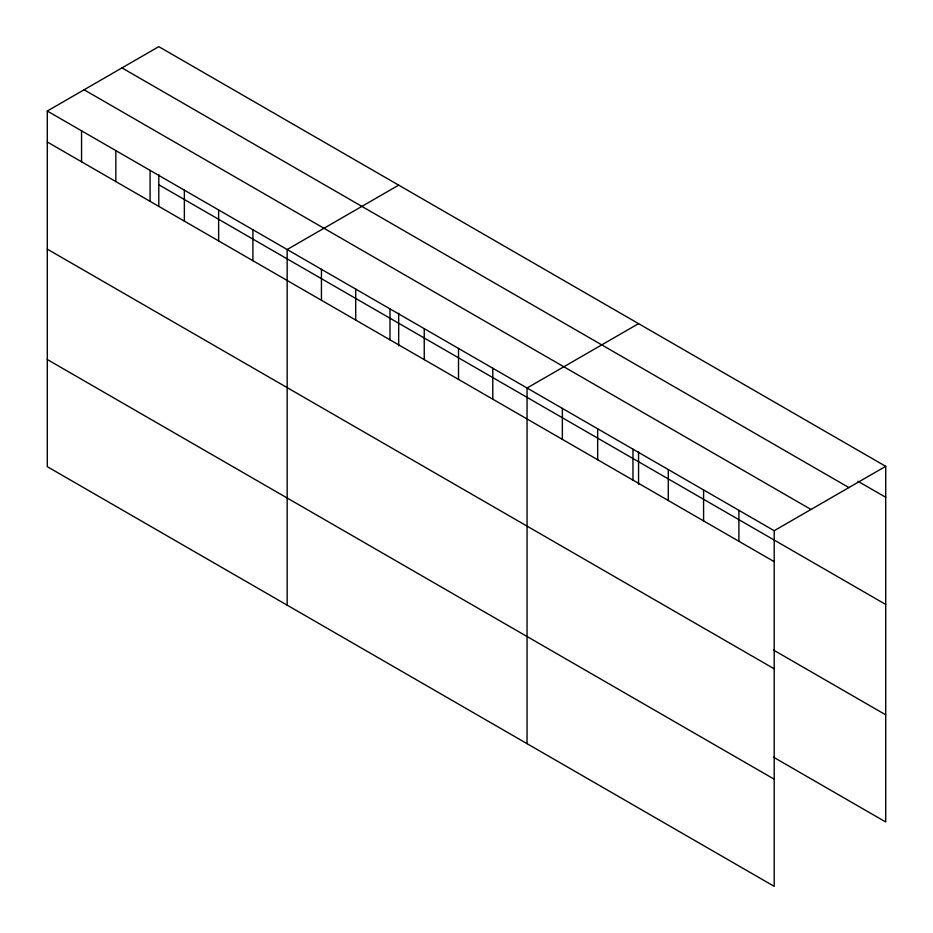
<?xml version="1.0" encoding="UTF-8"?>
<svg xmlns="http://www.w3.org/2000/svg" width="933" height="933" viewBox="0 0 933 933"><rect width="100%" height="100%" fill="white"/><g stroke="black" fill="none" stroke-linecap="round" stroke-linejoin="round"><path stroke-width="1.4" d="M47.291 111.027L774.203 530.714L774.203 886.35L47.291 466.675L47.291 111.027L158.797 46.65L885.709 466.325L885.709 821.973L773.48 757.176M398.683 185.142L287.166 249.519L287.166 605.167M638.557 323.634L527.052 388.011L527.052 743.659M774.203 530.714L885.709 466.325M857.963 481.276L885.709 497.289M122.001 67.899L848.913 487.574M84.087 89.778L810.999 509.465M158.797 184.757L885.709 604.432M47.291 141.991L774.203 561.666M773.48 650.033L885.709 714.83M47.291 249.134L774.203 668.809M47.291 359.52L774.203 779.207M738.901 510.328L738.901 541.28M703.587 489.942L703.587 520.894M668.285 469.556L668.285 500.52M638.557 451.747L638.557 484.39M632.971 449.17L632.971 480.133M597.668 428.783L597.668 459.747M562.366 408.397L562.366 439.361M492.787 368.232L492.787 399.196M458.511 348.452L458.511 379.404M424.247 328.661L424.247 359.625M398.683 313.255L398.683 345.898M389.982 308.881L389.982 339.834M355.706 289.09L355.706 320.054M321.442 269.31L321.442 300.263M252.901 229.74L252.901 260.704M218.637 209.948L218.637 240.912M184.361 190.169L184.361 221.133M158.797 174.751L158.797 205.983M150.096 170.377L150.096 201.341M115.832 150.598L115.832 181.562M81.556 130.818L81.556 161.771"/></g></svg>
